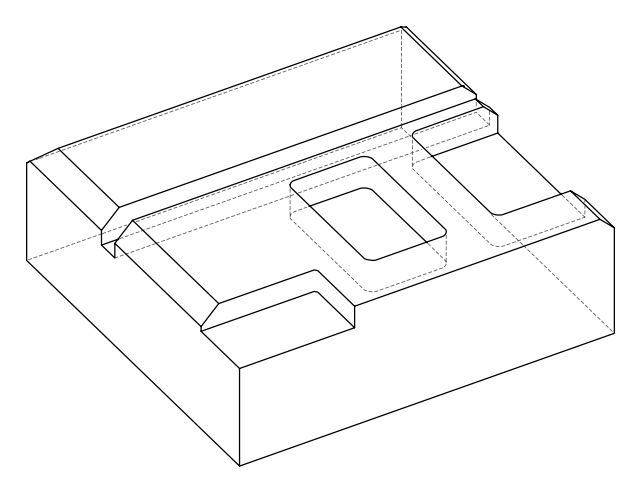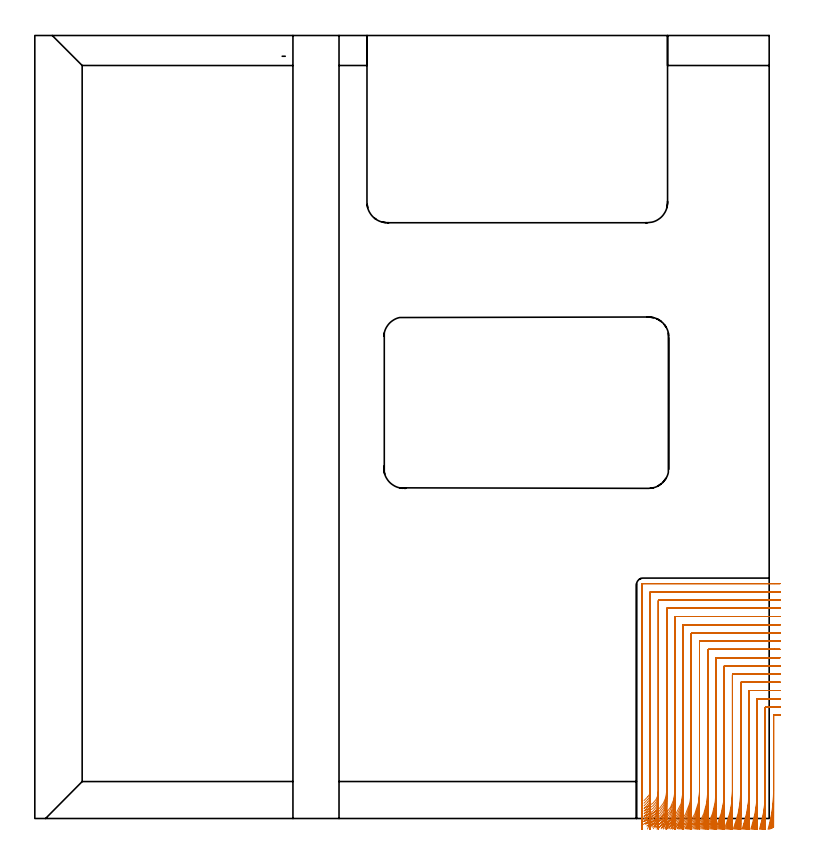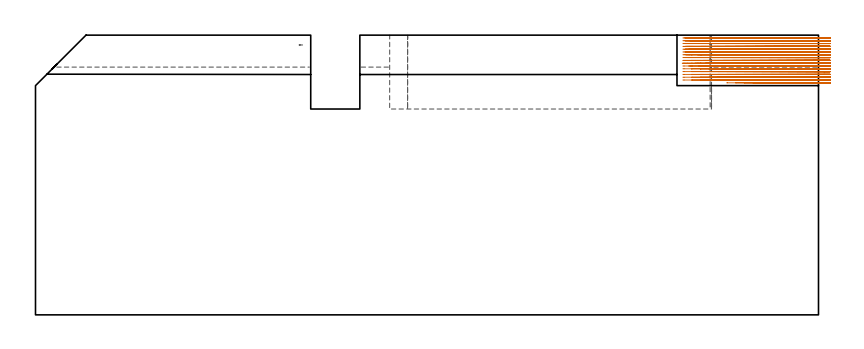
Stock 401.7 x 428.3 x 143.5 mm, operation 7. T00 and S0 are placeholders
(PLAN: 10 operations, 2 tool changes, 217.4 min)
(1 AREA_MILL | FG_CHAMFER_SURFACE | UGT0205_001 | 6.26 min | 19453 mm3)
(2 AREA_MILL_1 | FG_CHAMFER_SURFACE_1 | UGT0205_001 | 8.25 min | 29944 mm3)
(3 AREA_MILL_2 | FG_CHAMFER_SURFACE_2 | UGT0205_001 | 1 min | 4058 mm3)
(4 AREA_MILL_3 | FG_CHAMFER_SURFACE_3 | UGT0205_001 | 10.63 min | 36424 mm3)
(5 AREA_MILL_4 | FG_CHAMFER_SURFACE_4 | UGT0205_001 | 33.45 min | 138005 mm3)
(6 AREA_MILL_5 | FG_CHAMFER_SURFACE_5 | UGT0205_001 | 2.99 min | 8482 mm3)
(7 MILL_CORNER_NOTCH_RECTANGULAR | CORNER_NOTCH_RECTANGULAR | NXT0201_008 | Follow Part, ap 1.5, ae 75% | 92.49 min | 245580 mm3)
(8 MILL_RECTANGULAR_POCKET | POCKET_RECTANGULAR_STRAIGHT | UGT0201_094 | Follow Part, ap 5, ae 75% | 15.82 min | 549677 mm3)
(9 MILL_SLOT | SLOT_PARTIAL_RECTANGULAR | UGT0201_094 | Follow Part, ap 5, ae 75% | 31.41 min | 634081 mm3)
(10 MILL_RECTANGULAR_SLOT | SLOT_RECTANGULAR | UGT0201_094 | Follow Part, ap 5, ae 75% | 15.14 min | 403892 mm3)
(TOOL UGT0205_001 | Chamfer Mill 20 x 3 x 45 deg. | D20 FL50 Z2)
(TOOL NXT0201_008 | ENDMILL 6mm [2P460-0600-NA 1630] | D6 FL26 Z6)
(TOOL UGT0201_094 | End mill 20 mm | D20 FL38 Z4)
(OP 7 MILL_CORNER_NOTCH_RECTANGULAR, part 1 of 2)
G17 G21 G94 G90
T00 M6
G54
G17 G0 G90 X407.7 Y56.5 S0 M3
G43 Z153.5 H1
Z142.061
G94 G1 X404.7 F250.
X404.395 F500.
G3 X404.1 Y56.205 R0.3
G1 Y15.087
G2 X401.792 Y-2.999 R72.
G1 X401.038 Y-5.902 F250.
G0 Z153.5
X407.7 Y61.
Z142.061
G1 X404.7
X399.895 F500.
G3 X399.6 Y60.705 R0.3
G1 Y15.087
G2 X397.132 Y-3. R67.5
G1 X396.328 Y-5.89 F250.
G0 Z153.5
X407.7 Y65.5
Z142.061
G1 X404.7
X395.395 F500.
G3 X395.1 Y65.205 R0.3
G1 Y15.087
G2 X392.448 Y-3. R63.
G1 X391.587 Y-5.874 F250.
G0 Z153.5
X407.7 Y70.
Z142.061
G1 X404.7
X390.895 F500.
G3 X390.6 Y69.705 R0.3
G1 Y15.087
G2 X387.734 Y-3. R58.5
G1 X386.806 Y-5.853 F250.
G0 Z153.5
X407.7 Y74.5
Z142.061
G1 X404.7
X386.396 F500.
G3 X386.1 Y74.204 R0.3
G1 Y15.087
G2 X382.981 Y-3. R54.
G1 X381.976 Y-5.827 F250.
G0 Z153.5
X407.7 Y79.
Z142.061
G1 X404.7
X381.896 F500.
G3 X381.6 Y78.704 R0.3
G1 Y15.087
G2 X378.177 Y-3. R49.5
G1 X377.081 Y-5.793 F250.
G0 Z153.5
X407.7 Y83.5
Z142.061
G1 X404.7
X377.396 F500.
G3 X377.1 Y83.204 R0.3
G1 Y15.087
G2 X373.305 Y-3. R45.
G1 X372.1 Y-5.747 F250.
G0 Z153.5
X407.7 Y88.
Z142.061
G1 X404.7
X372.896 F500.
G3 X372.6 Y87.704 R0.3
G1 Y15.087
G2 X368.337 Y-3. R40.5
G1 X366.997 Y-5.684 F250.
G0 Z153.5
X407.7 Y92.5
Z142.061
G1 X404.7
X368.396 F500.
G3 X368.1 Y92.204 R0.3
G1 Y15.087
G2 X363.227 Y-3. R36.
G1 X361.72 Y-5.594 F250.
G0 Z153.5
X407.7 Y97.
Z142.061
G1 X404.7
X363.896 F500.
G3 X363.6 Y96.704 R0.3
G1 Y15.087
G2 X357.89 Y-3. R31.5
G1 X356.167 Y-5.456 F250.
G0 Z153.5
X407.7 Y101.5
Z142.061
G1 X404.7
X359.397 F500.
G3 X359.1 Y101.203 R0.3
G1 Y15.087
G2 X352.147 Y-3. R27.
G1 X350.137 Y-5.227 F250.
G0 Z153.5
X407.7 Y106.
Z142.061
G1 X404.7
X354.897 F500.
G3 X354.6 Y105.703 R0.3
G1 Y15.087
G2 X345.484 Y-3. R22.5
G1 X343.072 Y-4.785 F250.
G0 Z153.5
X407.7 Y110.5
Z142.061
G1 X404.7
X350.397 F500.
G3 X350.1 Y110.203 R0.3
G1 Y15.087
G2 X337.074 Y-2.213 R18.
G1 X334.191 Y-3.042 F250.
G0 Z153.5
X407.7 Y115.
Z142.061
G1 X404.7
X345.897 F500.
G3 X345.6 Y114.703 R0.3
G1 Y15.087
G2 X336.1 Y2.193 R13.5
G1 X333.235 Y1.304 F250.
G0 Z153.5
X407.7 Y119.5
Z142.061
G1 X404.7
X341.397 F500.
G3 X341.1 Y119.203 R0.3
G1 Y15.087
G2 X336.1 Y7.024 R9.
G1 X333.413 Y5.691 F250.
G0 Z153.5
X407.7 Y124.
Z142.061
G1 X404.7
X336.897 F500.
G3 X336.6 Y123.703 R0.3
G1 Y15.087
G2 X335.324 Y11.947 R4.5
G1 X333.231 Y9.798 F250.
G0 Z153.5
X407.7 Y128.5
Z142.061
G1 X404.7
X332.7 F500.
G3 X332.1 Y127.9 R0.6
G1 Y15.087
Y12.087 F250.
G0 Z153.5
X407.7 Y56.5
Z140.622
G1 X404.7
X404.395 F500.
G3 X404.1 Y56.205 R0.3
G1 Y13.647
G2 X402.157 Y-2.965 R72.
G1 X401.465 Y-5.884 F250.
G0 Z153.5
X407.7 Y61.
Z140.622
G1 X404.7
X399.895 F500.
G3 X399.6 Y60.705 R0.3
G1 Y13.647
G2 X397.515 Y-3. R67.5
G1 X396.775 Y-5.907 F250.
G0 Z153.5
X407.7 Y65.5
Z140.622
G1 X404.7
X395.395 F500.
G3 X395.1 Y65.205 R0.3
G1 Y13.647
G2 X392.861 Y-3. R63.
G1 X392.068 Y-5.893 F250.
G0 Z153.5
X407.7 Y70.
Z140.622
G1 X404.7
X390.895 F500.
G3 X390.6 Y69.705 R0.3
G1 Y13.647
G2 X388.181 Y-3. R58.5
G1 X387.328 Y-5.876 F250.
G0 Z153.5
X407.7 Y74.5
Z140.622
G1 X404.7
X386.396 F500.
G3 X386.1 Y74.204 R0.3
G1 Y13.647
G2 X383.47 Y-3. R54.
G1 X382.545 Y-5.854 F250.
G0 Z153.5
X407.7 Y79.
Z140.622
G1 X404.7
X381.896 F500.
G3 X381.6 Y78.704 R0.3
G1 Y13.647
G2 X378.717 Y-3. R49.5
G1 X377.708 Y-5.825 F250.
G0 Z153.5
X407.7 Y83.5
Z140.622
G1 X404.7
X377.396 F500.
G3 X377.1 Y83.204 R0.3
G1 Y13.647
G2 X373.908 Y-3. R45.
G1 X372.798 Y-5.787 F250.
G0 Z153.5
X407.7 Y88.
Z140.622
G1 X404.7
X372.896 F500.
G3 X372.6 Y87.704 R0.3
G1 Y13.647
G2 X369.021 Y-3. R40.5
G1 X367.787 Y-5.735 F250.
G0 Z153.5
X407.7 Y92.5
Z140.622
G1 X404.7
X368.396 F500.
G3 X368.1 Y92.204 R0.3
G1 Y13.647
G2 X364.02 Y-3. R36.
G1 X362.633 Y-5.66 F250.
G0 Z153.5
X407.7 Y97.
Z140.622
G1 X404.7
X363.896 F500.
G3 X363.6 Y96.704 R0.3
G1 Y13.647
G2 X358.842 Y-3. R31.5
G1 X357.256 Y-5.547 F250.
G0 Z153.5
X407.7 Y101.5
Z140.622
G1 X404.7
X359.397 F500.
G3 X359.1 Y101.203 R0.3
G1 Y13.647
G2 X353.357 Y-3. R27.
G1 X351.508 Y-5.362 F250.
G0 Z153.5
X407.7 Y106.
Z140.622
G1 X404.7
X354.897 F500.
G3 X354.6 Y105.703 R0.3
G1 Y13.647
G2 X347.237 Y-3. R22.5
G1 X345.017 Y-5.018 F250.
G0 Z153.5
X407.7 Y110.5
Z140.622
G1 X404.7
X350.397 F500.
G3 X350.1 Y110.203 R0.3
G1 Y13.647
G2 X338.955 Y-2.997 R18.
G1 X336.181 Y-4.139 F250.
G0 Z153.5
X407.7 Y115.
Z140.622
G1 X404.7
X345.897 F500.
G3 X345.6 Y114.703 R0.3
G1 Y13.647
G2 X336.1 Y0.753 R13.5
G1 X333.235 Y-0.136 F250.
G0 Z153.5
X407.7 Y119.5
Z140.622
G1 X404.7
X341.397 F500.
G3 X341.1 Y119.203 R0.3
G1 Y13.647
G2 X336.1 Y5.585 R9.
G1 X333.413 Y4.251 F250.
G0 Z153.5
X407.7 Y124.
Z140.622
G1 X404.7
X336.897 F500.
G3 X336.6 Y123.703 R0.3
G1 Y13.647
G2 X335.324 Y10.508 R4.5
G1 X333.232 Y8.358 F250.
G0 Z153.5
X407.7 Y128.5
Z140.622
G1 X404.7
X332.7 F500.
G3 X332.1 Y127.9 R0.6
G1 Y13.647
Y10.647 F250.
G0 Z153.5
X407.7 Y56.5
Z139.183
G1 X404.7
X404.395 F500.
G3 X404.1 Y56.205 R0.3
G1 Y12.208
G2 X402.499 Y-2.892 R72.
G1 X401.87 Y-5.825 F250.
G0 Z153.5
X407.7 Y61.
Z139.183
G1 X404.7
X399.895 F500.
G3 X399.6 Y60.705 R0.3
G1 Y12.208
G2 X397.865 Y-3. R67.5
G1 X397.189 Y-5.923 F250.
G0 Z153.5
X407.7 Y65.5
Z139.183
G1 X404.7
X395.395 F500.
G3 X395.1 Y65.205 R0.3
G1 Y12.208
G2 X393.237 Y-3. R63.
G1 X392.513 Y-5.911 F250.
G0 Z153.5
X407.7 Y70.
Z139.183
G1 X404.7
X390.895 F500.
G3 X390.6 Y69.705 R0.3
G1 Y12.208
G2 X388.589 Y-3. R58.5
G1 X387.809 Y-5.897 F250.
G0 Z153.5
X407.7 Y74.5
Z139.183
G1 X404.7
X386.396 F500.
G3 X386.1 Y74.204 R0.3
G1 Y12.208
G2 X383.914 Y-3. R54.
G1 X383.069 Y-5.879 F250.
G0 Z153.5
X407.7 Y79.
Z139.183
G1 X404.7
X381.896 F500.
G3 X381.6 Y78.704 R0.3
G1 Y12.208
G2 X379.206 Y-3. R49.5
G1 X378.284 Y-5.855 F250.
G0 Z153.5
X407.7 Y83.5
Z139.183
G1 X404.7
X377.396 F500.
G3 X377.1 Y83.204 R0.3
G1 Y12.208
G2 X374.452 Y-3. R45.
G1 X373.438 Y-5.823 F250.
G0 Z153.5
X407.7 Y88.
Z139.183
G1 X404.7
X372.896 F500.
G3 X372.6 Y87.704 R0.3
G1 Y12.208
G2 X369.636 Y-3. R40.5
G1 X368.51 Y-5.78 F250.
G0 Z153.5
X407.7 Y92.5
Z139.183
G1 X404.7
X368.396 F500.
G3 X368.1 Y92.204 R0.3
G1 Y12.208
G2 X364.73 Y-3. R36.
G1 X363.463 Y-5.719 F250.
G0 Z153.5
X407.7 Y97.
Z139.183
G1 X404.7
X363.896 F500.
G3 X363.6 Y96.704 R0.3
G1 Y12.208
G2 X359.686 Y-3. R31.5
G1 X358.237 Y-5.627 F250.
G0 Z153.5
X407.7 Y101.5
Z139.183
G1 X404.7
X359.397 F500.
G3 X359.1 Y101.203 R0.3
G1 Y12.208
G2 X354.41 Y-3. R27.
G1 X352.72 Y-5.479 F250.
G0 Z153.5
X407.7 Y106.
Z139.183
G1 X404.7
X354.897 F500.
G3 X354.6 Y105.703 R0.3
G1 Y12.208
G2 X348.682 Y-3. R22.5
G1 X346.654 Y-5.211 F250.
G0 Z153.5
X407.7 Y110.5
Z139.183
G1 X404.7
X350.397 F500.
G3 X350.1 Y110.203 R0.3
G1 Y12.208
G2 X341.729 Y-3. R18.
G1 X339.194 Y-4.605 F250.
G0 Z153.5
X407.7 Y115.
Z139.183
G1 X404.7
X345.897 F500.
G3 X345.6 Y114.703 R0.3
G1 Y12.208
G2 X336.174 Y-0.663 R13.5
G1 X333.314 Y-1.568 F250.
G0 Z153.5
X407.7 Y119.5
Z139.183
G1 X404.7
X341.397 F500.
G3 X341.1 Y119.203 R0.3
G1 Y12.208
G2 X336.1 Y4.146 R9.
G1 X333.413 Y2.812 F250.
G0 Z153.5
X407.7 Y124.
Z139.183
G1 X404.7
X336.897 F500.
G3 X336.6 Y123.703 R0.3
G1 Y12.208
G2 X335.324 Y9.069 R4.5
G1 X333.232 Y6.919 F250.
G0 Z153.5
X407.7 Y128.5
Z139.183
G1 X404.7
X332.7 F500.
G3 X332.1 Y127.9 R0.6
G1 Y12.208
Y9.208 F250.
G0 Z153.5
X407.7 Y56.5
Z137.744
G1 X404.7
X404.395 F500.
G3 X404.1 Y56.205 R0.3
G1 Y10.769
G2 X402.813 Y-2.786 R72.
G1 X402.248 Y-5.732 F250.
G0 Z153.5
X407.7 Y61.
Z137.744
G1 X404.7
X399.895 F500.
G3 X399.6 Y60.705 R0.3
G1 Y10.769
G2 X398.181 Y-3. R67.5
G1 X397.569 Y-5.937 F250.
G0 Z153.5
X407.7 Y65.5
Z137.744
G1 X404.7
X395.395 F500.
G3 X395.1 Y65.205 R0.3
G1 Y10.769
G2 X393.577 Y-3. R63.
G1 X392.921 Y-5.927 F250.
G0 Z153.5
X407.7 Y70.
Z137.744
G1 X404.7
X390.895 F500.
G3 X390.6 Y69.705 R0.3
G1 Y10.769
G2 X388.957 Y-3. R58.5
G1 X388.25 Y-5.916 F250.
G0 Z153.5
X407.7 Y74.5
Z137.744
G1 X404.7
X386.396 F500.
G3 X386.1 Y74.204 R0.3
G1 Y10.769
G2 X384.315 Y-3. R54.
G1 X383.55 Y-5.901 F250.
G0 Z153.5
X407.7 Y79.
Z137.744
G1 X404.7
X381.896 F500.
G3 X381.6 Y78.704 R0.3
G1 Y10.769
G2 X379.646 Y-3. R49.5
G1 X378.812 Y-5.882 F250.
G0 Z153.5
X407.7 Y83.5
Z137.744
G1 X404.7
X377.396 F500.
G3 X377.1 Y83.204 R0.3
G1 Y10.769
G2 X374.942 Y-3. R45.
G1 X374.024 Y-5.856 F250.
G0 Z153.5
X407.7 Y88.
Z137.744
G1 X404.7
X372.896 F500.
G3 X372.6 Y87.704 R0.3
G1 Y10.769
G2 X370.188 Y-3. R40.5
G1 X369.168 Y-5.821 F250.
G0 Z153.5
X407.7 Y92.5
Z137.744
G1 X404.7
X368.396 F500.
G3 X368.1 Y92.204 R0.3
G1 Y10.769
G2 X365.363 Y-3. R36.
G1 X364.215 Y-5.772 F250.
G0 Z153.5
X407.7 Y97.
Z137.744
G1 X404.7
X363.896 F500.
G3 X363.6 Y96.704 R0.3
G1 Y10.769
G2 X360.431 Y-3. R31.5
G1 X359.12 Y-5.698 F250.
G0 Z153.5
X407.7 Y101.5
Z137.744
G1 X404.7
X359.397 F500.
G3 X359.1 Y101.203 R0.3
G1 Y10.769
G2 X355.325 Y-3. R27.
G1 X353.796 Y-5.581 F250.
G0 Z153.5
X407.7 Y106.
Z137.744
G1 X404.7
X354.897 F500.
G3 X354.6 Y105.703 R0.3
G1 Y10.769
G2 X349.895 Y-3. R22.5
G1 X348.059 Y-5.373 F250.
G0 Z153.5
X407.7 Y110.5
Z137.744
G1 X404.7
X350.397 F500.
G3 X350.1 Y110.203 R0.3
G1 Y10.769
G2 X343.694 Y-3. R18.
G1 X341.399 Y-4.932 F250.
G0 Z153.5
X407.7 Y115.
Z137.744
G1 X404.7
X345.897 F500.
G3 X345.6 Y114.703 R0.3
G1 Y10.769
G2 X336.775 Y-1.896 R13.5
G1 X333.961 Y-2.935 F250.
G0 Z153.5
X407.7 Y119.5
Z137.744
G1 X404.7
X341.397 F500.
G3 X341.1 Y119.203 R0.3
G1 Y10.769
G2 X336.1 Y2.707 R9.
G1 X333.413 Y1.373 F250.
G0 Z153.5
X407.7 Y124.
Z137.744
G1 X404.7
X336.897 F500.
G3 X336.6 Y123.703 R0.3
G1 Y10.769
G2 X335.325 Y7.63 R4.5
G1 X333.232 Y5.48 F250.
G0 Z153.5
X407.7 Y128.5
Z137.744
G1 X404.7
X332.7 F500.
G3 X332.1 Y127.9 R0.6
G1 Y10.769
Y7.769 F250.
G0 Z153.5
X407.7 Y56.5
Z136.305
G1 X404.7
X404.395 F500.
G3 X404.1 Y56.205 R0.3
G1 Y9.329
G2 X403.096 Y-2.656 R72.
G1 X402.596 Y-5.614 F250.
G0 Z153.5
X407.7 Y61.
Z136.305
G1 X404.7
X399.895 F500.
G3 X399.6 Y60.705 R0.3
G1 Y9.329
G2 X398.465 Y-3. R67.5
G1 X397.917 Y-5.95 F250.
G0 Z153.5
X407.7 Y65.5
Z136.305
G1 X404.7
X395.395 F500.
G3 X395.1 Y65.205 R0.3
G1 Y9.329
G2 X393.882 Y-3. R63.
G1 X393.295 Y-5.942 F250.
G0 Z153.5
X407.7 Y70.
Z136.305
G1 X404.7
X390.895 F500.
G3 X390.6 Y69.705 R0.3
G1 Y9.329
G2 X389.286 Y-3. R58.5
G1 X388.654 Y-5.933 F250.
G0 Z153.5
X407.7 Y74.5
Z136.305
G1 X404.7
X386.396 F500.
G3 X386.1 Y74.204 R0.3
G1 Y9.329
G2 X384.674 Y-3. R54.
G1 X383.989 Y-5.921 F250.
G0 Z153.5
X407.7 Y79.
Z136.305
G1 X404.7
X381.896 F500.
G3 X381.6 Y78.704 R0.3
G1 Y9.329
G2 X380.04 Y-3. R49.5
G1 X379.293 Y-5.905 F250.
G0 Z153.5
X407.7 Y83.5
Z136.305
G1 X404.7
X377.396 F500.
G3 X377.1 Y83.204 R0.3
G1 Y9.329
G2 X375.378 Y-3. R45.
G1 X374.556 Y-5.885 F250.
G0 Z153.5
X407.7 Y88.
Z136.305
G1 X404.7
X372.896 F500.
G3 X372.6 Y87.704 R0.3
G1 Y9.329
G2 X370.678 Y-3. R40.5
G1 X369.765 Y-5.858 F250.
G0 Z153.5
X407.7 Y92.5
Z136.305
G1 X404.7
X368.396 F500.
G3 X368.1 Y92.204 R0.3
G1 Y9.329
G2 X365.923 Y-3. R36.
G1 X364.896 Y-5.819 F250.
G0 Z153.5
X407.7 Y97.
Z136.305
G1 X404.7
X363.896 F500.
G3 X363.6 Y96.704 R0.3
G1 Y9.329
G2 X361.087 Y-3. R31.5
G1 X359.913 Y-5.761 F250.
G0 Z153.5
X407.7 Y101.5
Z136.305
G1 X404.7
X359.397 F500.
G3 X359.1 Y101.203 R0.3
G1 Y9.329
G2 X356.121 Y-3. R27.
G1 X354.751 Y-5.669 F250.
G0 Z153.5
X407.7 Y106.
Z136.305
G1 X404.7
X354.897 F500.
G3 X354.6 Y105.703 R0.3
G1 Y9.329
G2 X350.922 Y-3. R22.5
G1 X349.278 Y-5.51 F250.
G0 Z153.5
X407.7 Y110.5
Z136.305
G1 X404.7
X350.397 F500.
G3 X350.1 Y110.203 R0.3
G1 Y9.329
G2 X345.215 Y-3. R18.
G1 X343.16 Y-5.186 F250.
G0 Z153.5
X407.7 Y115.
Z136.305
G1 X404.7
X345.897 F500.
G3 X345.6 Y114.703 R0.3
G1 Y9.329
G2 X338.026 Y-2.801 R13.5
G1 X335.33 Y-4.118 F250.
G0 Z153.5
X407.7 Y119.5
Z136.305
G1 X404.7
X341.397 F500.
G3 X341.1 Y119.203 R0.3
G1 Y9.329
G2 X336.1 Y1.266 R9.
G1 X333.413 Y-0.067 F250.
G0 Z153.5
X407.7 Y124.
Z136.305
G1 X404.7
X336.897 F500.
G3 X336.6 Y123.703 R0.3
G1 Y9.329
G2 X335.329 Y6.194 R4.5
G1 X333.239 Y4.042 F250.
G0 Z153.5
X407.7 Y128.5
Z136.305
G1 X404.7
X332.7 F500.
G3 X332.1 Y127.9 R0.6
G1 Y9.329
Y6.329 F250.
G0 Z153.5
X407.7 Y56.5
Z134.867
G1 X404.7
X404.395 F500.
G3 X404.1 Y56.205 R0.3
G1 Y7.883
G2 X403.346 Y-2.508 R72.
G1 X402.913 Y-5.477 F250.
G0 Z153.5
X407.7 Y61.
Z134.867
G1 X404.7
X399.895 F500.
G3 X399.6 Y60.705 R0.3
G1 Y7.883
G2 X398.717 Y-3. R67.5
G1 X398.233 Y-5.961 F250.
G0 Z153.5
X407.7 Y65.5
Z134.867
G1 X404.7
X395.395 F500.
G3 X395.1 Y65.205 R0.3
G1 Y7.883
G2 X394.153 Y-3. R63.
G1 X393.635 Y-5.955 F250.
G0 Z153.5
X407.7 Y70.
Z134.867
G1 X404.7
X390.895 F500.
G3 X390.6 Y69.705 R0.3
G1 Y7.883
G2 X389.579 Y-3. R58.5
G1 X389.021 Y-5.948 F250.
G0 Z153.5
X407.7 Y74.5
Z134.867
G1 X404.7
X386.396 F500.
G3 X386.1 Y74.204 R0.3
G1 Y7.883
G2 X384.992 Y-3. R54.
G1 X384.387 Y-5.938 F250.
G0 Z153.5
X407.7 Y79.
Z134.867
G1 X404.7
X381.896 F500.
G3 X381.6 Y78.704 R0.3
G1 Y7.883
G2 X380.389 Y-3. R49.5
G1 X379.729 Y-5.927 F250.
G0 Z153.5
X407.7 Y83.5
Z134.867
G1 X404.7
X377.396 F500.
G3 X377.1 Y83.204 R0.3
G1 Y7.883
G2 X375.764 Y-3. R45.
G1 X375.039 Y-5.911 F250.
G0 Z153.5
X407.7 Y88.
Z134.867
G1 X404.7
X372.896 F500.
G3 X372.6 Y87.704 R0.3
G1 Y7.883
G2 X371.11 Y-3. R40.5
G1 X370.304 Y-5.89 F250.
G0 Z153.5
X407.7 Y92.5
Z134.867
G1 X404.7
X368.396 F500.
G3 X368.1 Y92.204 R0.3
G1 Y7.883
G2 X366.416 Y-3. R36.
G1 X365.509 Y-5.86 F250.
G0 Z153.5
X407.7 Y97.
Z134.867
G1 X404.7
X363.896 F500.
G3 X363.6 Y96.704 R0.3
G1 Y7.883
G2 X361.66 Y-3. R31.5
G1 X360.624 Y-5.815 F250.
G0 Z153.5
X407.7 Y101.5
Z134.867
G1 X404.7
X359.397 F500.
G3 X359.1 Y101.203 R0.3
G1 Y7.883
G2 X356.81 Y-3. R27.
G1 X355.6 Y-5.746 F250.
G0 Z153.5
X407.7 Y106.
Z134.867
G1 X404.7
X354.897 F500.
G3 X354.6 Y105.703 R0.3
G1 Y7.883
G2 X351.793 Y-3. R22.5
G1 X350.342 Y-5.626 F250.
G0 Z153.5
X407.7 Y110.5
Z134.867
G1 X404.7
X350.397 F500.
G3 X350.1 Y110.203 R0.3
G1 Y7.883
G2 X346.437 Y-3. R18.
G1 X344.624 Y-5.39 F250.
G0 Z153.5
X407.7 Y115.
Z134.867
G1 X404.7
X345.897 F500.
G3 X345.6 Y114.703 R0.3
G1 Y7.883
G2 X340.088 Y-3. R13.5
G1 X337.67 Y-4.775 F250.
G0 Z153.5
X407.7 Y119.5
Z134.867
G1 X404.7
X341.397 F500.
G3 X341.1 Y119.203 R0.3
G1 Y7.883
G2 X336.105 Y-0.177 R9.
G1 X333.419 Y-1.512 F250.
G0 Z153.5
X407.7 Y124.
Z134.867
G1 X404.7
X336.897 F500.
G3 X336.6 Y123.703 R0.3
G1 Y7.883
G2 X335.331 Y4.75 R4.5
G1 X333.242 Y2.597 F250.
G0 Z153.5
X407.7 Y128.5
Z134.867
G1 X404.7
X332.7 F500.
G3 X332.1 Y127.9 R0.6
G1 Y7.883
Y4.883 F250.
G0 Z153.5
X407.7 Y56.5
Z133.428
G1 X404.7
X404.395 F500.
G3 X404.1 Y56.205 R0.3
G1 Y6.447
G2 X403.56 Y-2.354 R72.
G1 X403.193 Y-5.331 F250.
G0 Z153.5
X407.7 Y61.
Z133.428
G1 X404.7
X399.895 F500.
G3 X399.6 Y60.705 R0.3
G1 Y6.447
G2 X398.936 Y-3. R67.5
G1 X398.516 Y-5.97 F250.
G0 Z153.5
X407.7 Y65.5
Z133.428
G1 X404.7
X395.395 F500.
G3 X395.1 Y65.205 R0.3
G1 Y6.447
G2 X394.388 Y-3. R63.
G1 X393.938 Y-5.966 F250.
G0 Z153.5
X407.7 Y70.
Z133.428
G1 X404.7
X390.895 F500.
G3 X390.6 Y69.705 R0.3
G1 Y6.447
G2 X389.832 Y-3. R58.5
G1 X389.348 Y-5.961 F250.
G0 Z153.5
X407.7 Y74.5
Z133.428
G1 X404.7
X386.396 F500.
G3 X386.1 Y74.204 R0.3
G1 Y6.447
G2 X385.267 Y-3. R54.
G1 X384.742 Y-5.954 F250.
G0 Z153.5
X407.7 Y79.
Z133.428
G1 X404.7
X381.896 F500.
G3 X381.6 Y78.704 R0.3
G1 Y6.447
G2 X380.69 Y-3. R49.5
G1 X380.118 Y-5.945 F250.
G0 Z153.5
X407.7 Y83.5
Z133.428
G1 X404.7
X377.396 F500.
G3 X377.1 Y83.204 R0.3
G1 Y6.447
G2 X376.097 Y-3. R45.
G1 X375.467 Y-5.933 F250.
G0 Z153.5
X407.7 Y88.
Z133.428
G1 X404.7
X372.896 F500.
G3 X372.6 Y87.704 R0.3
G1 Y6.447
G2 X371.483 Y-3. R40.5
G1 X370.783 Y-5.917 F250.
G0 Z153.5
X407.7 Y92.5
Z133.428
G1 X404.7
X368.396 F500.
G3 X368.1 Y92.204 R0.3
G1 Y6.447
G2 X366.838 Y-3. R36.
G1 X366.051 Y-5.895 F250.
G0 Z153.5
X407.7 Y97.
Z133.428
G1 X404.7
X363.896 F500.
G3 X363.6 Y96.704 R0.3
G1 Y6.447
G2 X362.15 Y-3. R31.5
G1 X361.25 Y-5.862 F250.
G0 Z153.5
X407.7 Y101.5
Z133.428
G1 X404.7
X359.397 F500.
G3 X359.1 Y101.203 R0.3
G1 Y6.447
G2 X357.393 Y-3. R27.
G1 X356.344 Y-5.81 F250.
G0 Z153.5
X407.7 Y106.
Z133.428
G1 X404.7
X354.897 F500.
G3 X354.6 Y105.703 R0.3
G1 Y6.447
G2 X352.521 Y-3. R22.5
G1 X351.261 Y-5.723 F250.
G0 Z153.5
X407.7 Y110.5
Z133.428
G1 X404.7
X350.397 F500.
G3 X350.1 Y110.203 R0.3
G1 Y6.447
G2 X347.422 Y-3. R18.
G1 X345.847 Y-5.554 F250.
G0 Z153.5
X407.7 Y115.
Z133.428
G1 X404.7
X345.897 F500.
G3 X345.6 Y114.703 R0.3
G1 Y6.447
G2 X341.744 Y-3. R13.5
G1 X339.645 Y-5.143 F250.
G0 Z153.5
X407.7 Y119.5
Z133.428
G1 X404.7
X341.397 F500.
G3 X341.1 Y119.203 R0.3
G1 Y6.447
G2 X336.461 Y-1.426 R9.
G1 X333.836 Y-2.88 F250.
G0 Z153.5
X407.7 Y124.
Z133.428
G1 X404.7
X336.897 F500.
G3 X336.6 Y123.703 R0.3
G1 Y6.447
G2 X335.326 Y3.31 R4.5
G1 X333.235 Y1.159 F250.
G0 Z153.5
X407.7 Y128.5
Z133.428
G1 X404.7
X332.7 F500.
G3 X332.1 Y127.9 R0.6
G1 Y6.447
Y3.447 F250.
G0 Z153.5
X407.7 Y56.5
Z131.989
G1 X404.7
X404.395 F500.
G3 X404.1 Y56.205 R0.3
G1 Y5.001
G2 X403.739 Y-2.201 R72.
G1 X403.439 Y-5.186 F250.
G0 Z153.5
X407.7 Y61.
Z131.989
G1 X404.7
X399.895 F500.
G3 X399.6 Y60.705 R0.3
G1 Y5.001
G2 X399.124 Y-3. R67.5
G1 X398.769 Y-5.979 F250.
G0 Z153.5
X407.7 Y65.5
Z131.989
G1 X404.7
X395.395 F500.
G3 X395.1 Y65.205 R0.3
G1 Y5.001
G2 X394.59 Y-3. R63.
G1 X394.209 Y-5.976 F250.
G0 Z153.5
X407.7 Y70.
Z131.989
G1 X404.7
X390.895 F500.
G3 X390.6 Y69.705 R0.3
G1 Y5.001
G2 X390.05 Y-3. R58.5
G1 X389.64 Y-5.972 F250.
G0 Z153.5
X407.7 Y74.5
Z131.989
G1 X404.7
X386.396 F500.
G3 X386.1 Y74.204 R0.3
G1 Y5.001
G2 X385.504 Y-3. R54.
G1 X385.059 Y-5.967 F250.
G0 Z153.5
X407.7 Y79.
Z131.989
G1 X404.7
X381.896 F500.
G3 X381.6 Y78.704 R0.3
G1 Y5.001
G2 X380.949 Y-3. R49.5
G1 X380.464 Y-5.961 F250.
G0 Z153.5
X407.7 Y83.5
Z131.989
G1 X404.7
X377.396 F500.
G3 X377.1 Y83.204 R0.3
G1 Y5.001
G2 X376.383 Y-3. R45.
G1 X375.85 Y-5.952 F250.
G0 Z153.5
X407.7 Y88.
Z131.989
G1 X404.7
X372.896 F500.
G3 X372.6 Y87.704 R0.3
G1 Y5.001
G2 X371.802 Y-3. R40.5
G1 X371.209 Y-5.941 F250.
G0 Z153.5
X407.7 Y92.5
Z131.989
G1 X404.7
X368.396 F500.
G3 X368.1 Y92.204 R0.3
G1 Y5.001
G2 X367.2 Y-3. R36.
G1 X366.533 Y-5.925 F250.
G0 Z153.5
X407.7 Y97.
Z131.989
G1 X404.7
X363.896 F500.
G3 X363.6 Y96.704 R0.3
G1 Y5.001
G2 X362.567 Y-3. R31.5
G1 X361.805 Y-5.902 F250.
G0 Z153.5
X407.7 Y101.5
Z131.989
G1 X404.7
X359.397 F500.
G3 X359.1 Y101.203 R0.3
G1 Y5.001
G2 X357.887 Y-3. R27.
G1 X356.998 Y-5.865 F250.
G0 Z153.5
X407.7 Y106.
Z131.989
G1 X404.7
X354.897 F500.
G3 X354.6 Y105.703 R0.3
G1 Y5.001
G2 X353.129 Y-3. R22.5
G1 X352.063 Y-5.804 F250.
G0 Z153.5
X407.7 Y110.5
Z131.989
G1 X404.7
X350.397 F500.
G3 X350.1 Y110.203 R0.3
G1 Y5.001
G2 X348.224 Y-3. R18.
G1 X346.89 Y-5.687 F250.
G0 Z153.5
X407.7 Y115.
Z131.989
G1 X404.7
X345.897 F500.
G3 X345.6 Y114.703 R0.3
G1 Y5.001
G2 X342.973 Y-3. R13.5
G1 X341.195 Y-5.416 F250.
G0 Z153.5
X407.7 Y119.5
Z131.989
G1 X404.7
X341.397 F500.
G3 X341.1 Y119.203 R0.3
G1 Y5.001
G2 X337.216 Y-2.403 R9.
G1 X334.748 Y-4.109 F250.
G0 Z153.5
X407.7 Y124.
Z131.989
G1 X404.7
X336.897 F500.
G3 X336.6 Y123.703 R0.3
G1 Y5.001
G2 X335.276 Y1.813 R4.5
G1 X333.15 Y-0.304 F250.
G0 Z153.5
X407.7 Y128.5
Z131.989
G1 X404.7
X332.7 F500.
G3 X332.1 Y127.9 R0.6
G1 Y5.001
Y2.001 F250.
G0 Z153.5
X407.7 Y56.5
Z130.55
G1 X404.7
X404.395 F500.
G3 X404.1 Y56.205 R0.3
G1 Y3.398
G2 X403.894 Y-2.046 R72.
G1 X403.667 Y-5.038 F250.
G0 Z153.5
X407.7 Y61.
Z130.55
G1 X404.7
X399.895 F500.
G3 X399.6 Y60.705 R0.3
G1 Y3.398
G2 X399.296 Y-3. R67.5
G1 X399.012 Y-5.986 F250.
G0 Z153.5
X407.7 Y65.5
Z130.55
G1 X404.7
X395.395 F500.
G3 X395.1 Y65.205 R0.3
G1 Y3.398
G2 X394.774 Y-3. R63.
G1 X394.47 Y-5.984 F250.
G0 Z153.5
X407.7 Y70.
Z130.55
G1 X404.7
X390.895 F500.
G3 X390.6 Y69.705 R0.3
G1 Y3.398
G2 X390.249 Y-3. R58.5
G1 X389.921 Y-5.982 F250.
G0 Z153.5
X407.7 Y74.5
Z130.55
G1 X404.7
X386.395 F500.
G3 X386.1 Y74.205 R0.3
G1 Y3.398
G2 X385.72 Y-3. R54.
G1 X385.364 Y-5.979 F250.
G0 Z153.5
X407.7 Y79.
Z130.55
G1 X404.7
X381.896 F500.
G3 X381.6 Y78.704 R0.3
G1 Y3.398
G2 X381.185 Y-3. R49.5
G1 X380.797 Y-5.975 F250.
G0 Z153.5
X407.7 Y83.5
Z130.55
G1 X404.7
X377.396 F500.
G3 X377.1 Y83.204 R0.3
G1 Y3.398
G2 X376.643 Y-3. R45.
G1 X376.216 Y-5.97 F250.
G0 Z153.5
X407.7 Y88.
Z130.55
G1 X404.7
X372.896 F500.
G3 X372.6 Y87.704 R0.3
G1 Y3.398
G2 X372.091 Y-3. R40.5
G1 X371.618 Y-5.962 F250.
G0 Z153.5
X407.7 Y92.5
Z130.55
G1 X404.7
X368.396 F500.
G3 X368.1 Y92.204 R0.3
G1 Y3.398
G2 X367.527 Y-3. R36.
G1 X366.994 Y-5.952 F250.
G0 Z153.5
X407.7 Y97.
Z130.55
G1 X404.7
X363.896 F500.
G3 X363.6 Y96.704 R0.3
G1 Y3.398
G2 X362.943 Y-3. R31.5
G1 X362.334 Y-5.937 F250.
G0 Z153.5
X407.7 Y101.5
Z130.55
G1 X404.7
X359.397 F500.
G3 X359.1 Y101.203 R0.3
G1 Y3.398
G2 X358.331 Y-3. R27.
G1 X357.62 Y-5.915 F250.
G0 Z153.5
X407.7 Y106.
Z130.55
G1 X404.7
X354.897 F500.
G3 X354.6 Y105.703 R0.3
G1 Y3.398
G2 X353.671 Y-3. R22.5
G1 X352.818 Y-5.876 F250.
G0 Z153.5
X407.7 Y110.5
Z130.55
G1 X404.7
X350.397 F500.
G3 X350.1 Y110.203 R0.3
G1 Y3.398
G2 X348.925 Y-3. R18.
G1 X347.858 Y-5.804 F250.
G0 Z153.5
X407.7 Y115.
Z130.55
G1 X404.7
X345.897 F500.
G3 X345.6 Y114.703 R0.3
G1 Y3.398
G2 X343.988 Y-3. R13.5
G1 X342.566 Y-5.642 F250.
G0 Z153.5
X407.7 Y119.5
Z130.55
G1 X404.7
X341.397 F500.
G3 X341.1 Y119.203 R0.3
G1 Y3.398
G2 X338.43 Y-3. R9.
G1 X336.297 Y-5.11 F250.
G0 Z153.5
X407.7 Y124.
Z130.55
G1 X404.7
X336.897 F500.
G3 X336.6 Y123.703 R0.3
G1 Y3.398
G2 X334.708 Y-0.269 R4.5
G1 X332.263 Y-2.008 F250.
G0 Z153.5
X407.7 Y128.5
Z130.55
G1 X404.7
X332.7 F500.
G3 X332.1 Y127.9 R0.6
G1 Y3.398
Y0.398 F250.
G0 Z153.5
X407.7 Y56.5
Z129.111
G1 X404.7
X404.395 F500.
G3 X404.1 Y56.205 R0.3
G1 Y1.574
G2 X404.016 Y-1.907 R72.
G1 X403.871 Y-4.904 F250.
G0 Z153.5
X407.7 Y61.
Z129.111
G1 X404.7
X399.895 F500.
G3 X399.6 Y60.705 R0.3
G1 Y1.574
G2 X399.445 Y-3. R67.5
G1 X399.242 Y-5.993 F250.
G0 Z153.5
X407.7 Y65.5
Z129.111
G1 X404.7
X395.395 F500.
G3 X395.1 Y65.205 R0.3
G1 Y1.574
G2 X394.934 Y-3. R63.
G1 X394.716 Y-5.992 F250.
G0 Z153.5
X407.7 Y70.
Z129.111
G1 X404.7
X390.895 F500.
G3 X390.6 Y69.705 R0.3
G1 Y1.574
G2 X390.421 Y-3. R58.5
G1 X390.186 Y-5.991 F250.
G0 Z153.5
X407.7 Y74.5
Z129.111
G1 X404.7
X386.396 F500.
G3 X386.1 Y74.204 R0.3
G1 Y1.574
G2 X385.906 Y-3. R54.
G1 X385.652 Y-5.989 F250.
G0 Z153.5
X407.7 Y79.
Z129.111
G1 X404.7
X381.896 F500.
G3 X381.6 Y78.704 R0.3
G1 Y1.574
G2 X381.388 Y-3. R49.5
G1 X381.111 Y-5.987 F250.
G0 Z153.5
X407.7 Y83.5
Z129.111
G1 X404.7
X377.396 F500.
G3 X377.1 Y83.204 R0.3
G1 Y1.574
G2 X376.867 Y-3. R45.
G1 X376.562 Y-5.984 F250.
G0 Z153.5
X407.7 Y88.
Z129.111
G1 X404.7
X372.896 F500.
G3 X372.6 Y87.704 R0.3
G1 Y1.574
G2 X372.341 Y-3. R40.5
G1 X372.002 Y-5.981 F250.
G0 Z153.5
X407.7 Y92.5
Z129.111
G1 X404.7
X368.396 F500.
G3 X368.1 Y92.204 R0.3
G1 Y1.574
G2 X367.808 Y-3. R36.
G1 X367.427 Y-5.976 F250.
G0 Z153.5
X407.7 Y97.
Z129.111
G1 X404.7
X363.896 F500.
G3 X363.6 Y96.704 R0.3
G1 Y1.574
G2 X363.266 Y-3. R31.5
G1 X362.831 Y-5.968 F250.
G0 Z153.5
X407.7 Y101.5
Z129.111
G1 X404.7
X359.397 F500.
G3 X359.1 Y101.203 R0.3
G1 Y1.574
G2 X358.71 Y-3. R27.
G1 X358.202 Y-5.957 F250.
G0 Z153.5
X407.7 Y106.
Z129.111
G1 X404.7
X354.897 F500.
G3 X354.6 Y105.703 R0.3
G1 Y1.574
G2 X354.13 Y-3. R22.5
G1 X353.52 Y-5.937 F250.
G0 Z153.5
X407.7 Y110.5
Z129.111
G1 X404.7
X350.397 F500.
G3 X350.1 Y110.203 R0.3
G1 Y1.574
G2 X349.509 Y-3. R18.
G1 X348.747 Y-5.902 F250.
G0 Z153.5
X407.7 Y115.
Z129.111
G1 X404.7
X345.897 F500.
G3 X345.6 Y114.703 R0.3
G1 Y1.574
G2 X344.802 Y-3. R13.5
G1 X343.785 Y-5.823 F250.
G0 Z153.5
X407.7 Y119.5
Z129.111
G1 X404.7
X341.397 F500.
G3 X341.1 Y119.203 R0.3
G1 Y1.574
G2 X339.851 Y-3. R9.
G1 X338.326 Y-5.584 F250.
G0 Z153.5
X407.7 Y124.
Z129.111
G1 X404.7
X336.897 F500.
G3 X336.6 Y123.703 R0.3
G1 Y1.574
G2 X334.37 Y-2.312 R4.5
G1 X331.779 Y-3.825 F250.
G0 Z153.5
X407.7 Y128.5
Z129.111
G1 X404.7
X332.7 F500.
G3 X332.1 Y127.9 R0.6
G1 Y1.574
Y-1.426 F250.
G0 Z153.5
X407.7 Y56.5
Z127.672
G1 X404.7
X404.395 F500.
G3 X404.1 Y56.205 R0.3
G1 Y-1.296
G2 X404.098 Y-1.802 R72.
G1 X404.077 Y-4.802 F250.
G0 Z153.5
X407.7 Y61.
Z127.672
G1 X404.7
X399.895 F500.
G3 X399.6 Y60.705 R0.3
G1 Y-1.296
G2 X399.579 Y-3. R67.5
G1 X399.503 Y-5.999 F250.
G0 Z153.5
X407.7 Y65.5
Z127.672
G1 X404.7
X395.395 F500.
G3 X395.1 Y65.205 R0.3
G1 Y-1.296
G2 X395.077 Y-3. R63.
G1 X394.996 Y-5.999 F250.
G0 Z153.5
X407.7 Y70.
Z127.672
G1 X404.7
X390.895 F500.
G3 X390.6 Y69.705 R0.3
G1 Y-1.296
G2 X390.575 Y-3. R58.5
G1 X390.488 Y-5.999 F250.
G0 Z153.5
X407.7 Y74.5
Z127.672
G1 X404.7
X386.395 F500.
G3 X386.1 Y74.205 R0.3
G1 Y-1.296
G2 X386.073 Y-3. R54.
G1 X385.978 Y-5.999 F250.
G0 Z153.5
X407.7 Y79.
Z127.672
G1 X404.7
X381.896 F500.
G3 X381.6 Y78.704 R0.3
G1 Y-1.296
G2 X381.571 Y-3. R49.5
G1 X381.467 Y-5.998 F250.
G0 Z153.5
X407.7 Y83.5
Z127.672
G1 X404.7
X377.396 F500.
G3 X377.1 Y83.204 R0.3
G1 Y-1.296
G2 X377.068 Y-3. R45.
G1 X376.954 Y-5.998 F250.
G0 Z153.5
X407.7 Y88.
Z127.672
G1 X404.7
X372.896 F500.
G3 X372.6 Y87.704 R0.3
G1 Y-1.296
G2 X372.564 Y-3. R40.5
G1 X372.438 Y-5.997 F250.
G0 Z153.5
X407.7 Y92.5
Z127.672
G1 X404.7
X368.396 F500.
G3 X368.1 Y92.204 R0.3
G1 Y-1.296
G2 X368.06 Y-3. R36.
G1 X367.918 Y-5.997 F250.
G0 Z153.5
X407.7 Y97.
Z127.672
G1 X404.7
X363.896 F500.
G3 X363.6 Y96.704 R0.3
G1 Y-1.296
G2 X363.554 Y-3. R31.5
G1 X363.392 Y-5.996 F250.
G0 Z153.5
X407.7 Y101.5
Z127.672
G1 X404.7
X359.397 F500.
G3 X359.1 Y101.203 R0.3
G1 Y-1.296
G2 X359.046 Y-3. R27.
G1 X358.857 Y-5.994 F250.
G0 Z153.5
X407.7 Y106.
Z127.672
G1 X404.7
X354.897 F500.
G3 X354.6 Y105.703 R0.3
G1 Y-1.296
G2 X354.535 Y-3. R22.5
G1 X354.308 Y-5.991 F250.
G0 Z153.5
X407.7 Y110.5
Z127.672
G1 X404.7
X350.397 F500.
G3 X350.1 Y110.203 R0.3
G1 Y-1.296
G2 X350.019 Y-3. R18.
G1 X349.735 Y-5.987 F250.
G0 Z153.5
X407.7 Y115.
Z127.672
G1 X404.7
X345.897 F500.
G3 X345.6 Y114.703 R0.3
G1 Y-1.296
G2 X345.492 Y-3. R13.5
G1 X345.114 Y-5.976 F250.
G0 Z153.5
X407.7 Y119.5
Z127.672
G1 X404.7
X341.397 F500.
G3 X341.1 Y119.203 R0.3
G1 Y-1.296
G2 X340.937 Y-3. R9.
G1 X340.369 Y-5.946 F250.
G0 Z153.5
X407.7 Y124.
Z127.672
G1 X404.7
X336.897 F500.
G3 X336.6 Y123.703 R0.3
G1 Y-1.296
G2 X336.265 Y-3. R4.5
G1 X335.129 Y-5.777 F250.
G0 Z153.5
X407.7 Y128.5
Z127.672
G1 X404.7
X332.7 F500.
G3 X332.1 Y127.9 R0.6
G1 Y-1.296
Y-4.296 F250.
G0 Z153.5
X407.7 Y56.5
Z126.233
G1 X404.7
X404.395 F500.
G3 X404.1 Y56.205 R0.3
G1 Y-1.8
Y-4.8 F250.
G0 Z153.5
X407.7 Y61.
Z126.233
G1 X404.7
X399.895 F500.
G3 X399.6 Y60.705 R0.3
G1 Y-2.758
Y-3.
X399.589 Y-6. F250.
G0 Z153.5
X407.7 Y65.5
Z126.233
G1 X404.7
X395.395 F500.
G3 X395.1 Y65.205 R0.3
G1 Y-2.758
Y-3.
X395.088 Y-6. F250.
G0 Z153.5
X407.7 Y70.
Z126.233
G1 X404.7
X390.895 F500.
G3 X390.6 Y69.705 R0.3
G1 Y-2.758
Y-3.
X390.587 Y-6. F250.
G0 Z153.5
X407.7 Y74.5
Z126.233
G1 X404.7
X386.395 F500.
G3 X386.1 Y74.205 R0.3
G1 Y-2.758
X386.099 Y-3.
X386.086 Y-6. F250.
G0 Z153.5
X407.7 Y79.
Z126.233
G1 X404.7
X381.896 F500.
G3 X381.6 Y78.704 R0.3
G1 Y-2.758
X381.599 Y-3.
X381.585 Y-6. F250.
G0 Z153.5
X407.7 Y83.5
Z126.233
G1 X404.7
X377.396 F500.
G3 X377.1 Y83.204 R0.3
G1 Y-2.758
X377.099 Y-3.
X377.083 Y-6. F250.
G0 Z153.5
X407.7 Y88.
Z126.233
G1 X404.7
X372.896 F500.
G3 X372.6 Y87.704 R0.3
G1 Y-2.758
X372.599 Y-3.
X372.581 Y-6. F250.
G0 Z153.5
X407.7 Y92.5
Z126.233
G1 X404.7
X368.396 F500.
G3 X368.1 Y92.204 R0.3
G1 Y-2.758
X368.099 Y-3.
X368.079 Y-6. F250.
G0 Z153.5
X407.7 Y97.
Z126.233
G1 X404.7
X363.896 F500.
G3 X363.6 Y96.704 R0.3
G1 Y-2.758
X363.599 Y-3.
X363.576 Y-6. F250.
G0 Z153.5
X407.7 Y101.5
Z126.233
G1 X404.7
X359.397 F500.
G3 X359.1 Y101.204 R0.3
G1 Y-2.758
G2 X359.099 Y-3. R27.
G1 X359.072 Y-6. F250.
G0 Z153.5
X407.7 Y106.
Z126.233
G1 X404.7
X354.897 F500.
G3 X354.6 Y105.703 R0.3
G1 Y-2.758
G2 X354.599 Y-3. R22.5
G1 X354.566 Y-6. F250.
G0 Z153.5
X407.7 Y110.5
Z126.233
G1 X404.7
X350.397 F500.
G3 X350.1 Y110.203 R0.3
G1 Y-2.758
G2 X350.098 Y-3. R18.
G1 X350.058 Y-6. F250.
G0 Z153.5
X407.7 Y115.
Z126.233
G1 X404.7
X345.897 F500.
G3 X345.6 Y114.703 R0.3
G1 Y-2.758
G2 X345.598 Y-3. R13.5
G1 X345.544 Y-6. F250.
G0 Z153.5
X407.7 Y119.5
Z126.233
G1 X404.7
X341.397 F500.
G3 X341.1 Y119.203 R0.3
G1 Y-2.758
G2 X341.097 Y-3. R9.
G1 X341.016 Y-5.999 F250.
G0 Z153.5
X407.7 Y124.
Z126.233
G1 X404.7
X336.897 F500.
G3 X336.6 Y123.703 R0.3
G1 Y-2.758
G2 X336.594 Y-3. R4.5
G1 X336.432 Y-5.996 F250.
G0 Z153.5
X407.7 Y128.5
Z126.233
G1 X404.7
X332.7 F500.
G3 X332.1 Y127.9 R0.6
G1 Y-2.758
Y-5.758 F250.
G0 Z153.5
X407.7 Y56.5
Z124.794
G1 X404.7
X404.395 F500.
G3 X404.1 Y56.205 R0.3
G1 Y-1.8
Y-4.8 F250.
G0 Z153.5
X407.7 Y61.
Z124.794
G1 X404.7
X399.895 F500.
G3 X399.6 Y60.705 R0.3
G1 Y-3.
Y-6. F250.
G0 Z153.5
X407.7 Y65.5
Z124.794
G1 X404.7
X395.395 F500.
G3 X395.1 Y65.205 R0.3
G1 Y-3.
Y-6. F250.
G0 Z153.5
X407.7 Y70.
Z124.794
G1 X404.7
X390.895 F500.
G3 X390.6 Y69.705 R0.3
G1 Y-3.
Y-6. F250.
G0 Z153.5
X407.7 Y74.5
Z124.794
G1 X404.7
X386.395 F500.
G3 X386.1 Y74.205 R0.3
G1 Y-3.
Y-6. F250.
G0 Z153.5
X407.7 Y79.
Z124.794
G1 X404.7
X381.896 F500.
G3 X381.6 Y78.704 R0.3
G1 Y-3.
Y-6. F250.
G0 Z153.5
X407.7 Y83.5
Z124.794
G1 X404.7
X377.396 F500.
G3 X377.1 Y83.204 R0.3
G1 Y-3.
Y-6. F250.
G0 Z153.5
X407.7 Y88.
Z124.794
G1 X404.7
X372.896 F500.
G3 X372.6 Y87.704 R0.3
G1 Y-3.
Y-6. F250.
G0 Z153.5
X407.7 Y92.5
Z124.794
G1 X404.7
X368.396 F500.
G3 X368.1 Y92.204 R0.3
G1 Y-3.
Y-6. F250.
G0 Z153.5
X407.7 Y97.
Z124.794
G1 X404.7
X363.896 F500.
G3 X363.6 Y96.704 R0.3
G1 Y-3.
Y-6. F250.
G0 Z153.5
X407.7 Y101.5
Z124.794
G1 X404.7
X359.396 F500.
G3 X359.1 Y101.204 R0.3
G1 Y-3.
Y-6. F250.
G0 Z153.5
X407.7 Y106.
Z124.794
G1 X404.7
X354.897 F500.
G3 X354.6 Y105.703 R0.3
G1 Y-3.
Y-6. F250.
G0 Z153.5
X407.7 Y110.5
Z124.794
G1 X404.7
X350.397 F500.
G3 X350.1 Y110.203 R0.3
G1 Y-3.
Y-6. F250.
G0 Z153.5
X407.7 Y115.
Z124.794
G1 X404.7
X345.897 F500.
G3 X345.6 Y114.703 R0.3
G1 Y-3.
Y-6. F250.
G0 Z153.5
X407.7 Y119.5
Z124.794
G1 X404.7
X341.397 F500.
G3 X341.1 Y119.203 R0.3
G1 Y-3.
Y-6. F250.
G0 Z153.5
X407.7 Y124.
Z124.794
G1 X404.7
X336.897 F500.
G3 X336.6 Y123.703 R0.3
G1 Y-3.
Y-6. F250.
G0 Z153.5
X407.7 Y128.5
Z124.794
G1 X404.7
X332.7 F500.
G3 X332.1 Y127.9 R0.6
G1 Y-3.
Y-6. F250.
G0 Z153.5
X407.7 Y56.5
Z123.356
G1 X404.7
X404.395 F500.
G3 X404.1 Y56.205 R0.3
G1 Y-1.8
Y-4.8 F250.
G0 Z153.5
X407.7 Y61.
Z123.356
G1 X404.7
X399.895 F500.
G3 X399.6 Y60.705 R0.3
G1 Y-3.
Y-6. F250.
G0 Z153.5
X407.7 Y65.5
Z123.356
G1 X404.7
X395.395 F500.
G3 X395.1 Y65.205 R0.3
G1 Y-3.
Y-6. F250.
G0 Z153.5
X407.7 Y70.
Z123.356
G1 X404.7
X390.895 F500.
G3 X390.6 Y69.705 R0.3
G1 Y-3.
Y-6. F250.
G0 Z153.5
X407.7 Y74.5
Z123.356
G1 X404.7
X386.395 F500.
G3 X386.1 Y74.205 R0.3
G1 Y-3.
Y-6. F250.
G0 Z153.5
X407.7 Y79.
Z123.356
G1 X404.7
X381.896 F500.
G3 X381.6 Y78.704 R0.3
G1 Y-3.
Y-6. F250.
G0 Z153.5
X407.7 Y83.5
Z123.356
G1 X404.7
X377.396 F500.
G3 X377.1 Y83.204 R0.3
G1 Y-3.
Y-6. F250.
G0 Z153.5
X407.7 Y88.
Z123.356
G1 X404.7
X372.896 F500.
G3 X372.6 Y87.704 R0.3
G1 Y-3.
Y-6. F250.
G0 Z153.5
X407.7 Y92.5
Z123.356
G1 X404.7
X368.396 F500.
G3 X368.1 Y92.204 R0.3
G1 Y-3.
Y-6. F250.
G0 Z153.5
X407.7 Y97.
Z123.356
G1 X404.7
X363.896 F500.
G3 X363.6 Y96.704 R0.3
G1 Y-3.
Y-6. F250.
G0 Z153.5
X407.7 Y101.5
Z123.356
G1 X404.7
X359.396 F500.
G3 X359.1 Y101.204 R0.3
G1 Y-3.
Y-6. F250.
G0 Z153.5
X407.7 Y106.
Z123.356
G1 X404.7
X354.897 F500.
G3 X354.6 Y105.703 R0.3
G1 Y-3.
Y-6. F250.
G0 Z153.5
X407.7 Y110.5
Z123.356
G1 X404.7
X350.397 F500.
G3 X350.1 Y110.203 R0.3
G1 Y-3.
Y-6. F250.
G0 Z153.5
X407.7 Y115.
Z123.356
G1 X404.7
X345.897 F500.
G3 X345.6 Y114.703 R0.3
G1 Y-3.
Y-6. F250.
G0 Z153.5
X407.7 Y119.5
Z123.356
G1 X404.7
X341.397 F500.
G3 X341.1 Y119.203 R0.3
G1 Y-3.
Y-6. F250.
G0 Z153.5
X407.7 Y124.
Z123.356
G1 X404.7
X336.897 F500.
G3 X336.6 Y123.703 R0.3
G1 Y-3.
Y-6. F250.
G0 Z153.5
X407.7 Y128.5
Z123.356
G1 X404.7
X332.7 F500.
G3 X332.1 Y127.9 R0.6
G1 Y-3.
Y-6. F250.
G0 Z153.5
X407.7 Y56.5
Z121.917
G1 X404.7
X404.395 F500.
G3 X404.1 Y56.205 R0.3
G1 Y-1.8
Y-4.8 F250.
G0 Z153.5
X407.7 Y61.
Z121.917
G1 X404.7
X399.895 F500.
G3 X399.6 Y60.705 R0.3
G1 Y-3.
Y-6. F250.
G0 Z153.5
X407.7 Y65.5
Z121.917
G1 X404.7
X395.395 F500.
G3 X395.1 Y65.205 R0.3
G1 Y-3.
Y-6. F250.
G0 Z153.5
X407.7 Y70.
Z121.917
G1 X404.7
X390.895 F500.
G3 X390.6 Y69.705 R0.3
G1 Y-3.
Y-6. F250.
G0 Z153.5
X407.7 Y74.5
Z121.917
G1 X404.7
X386.395 F500.
G3 X386.1 Y74.205 R0.3
G1 Y-3.
Y-6. F250.
G0 Z153.5
X407.7 Y79.
Z121.917
G1 X404.7
X381.896 F500.
G3 X381.6 Y78.704 R0.3
G1 Y-3.
Y-6. F250.
G0 Z153.5
X407.7 Y83.5
Z121.917
G1 X404.7
X377.396 F500.
G3 X377.1 Y83.204 R0.3
G1 Y-3.
Y-6. F250.
G0 Z153.5
X407.7 Y88.
Z121.917
G1 X404.7
X372.896 F500.
G3 X372.6 Y87.704 R0.3
G1 Y-3.
Y-6. F250.
G0 Z153.5
X407.7 Y92.5
Z121.917
G1 X404.7
X368.396 F500.
G3 X368.1 Y92.204 R0.3
G1 Y-3.
Y-6. F250.
G0 Z153.5
X407.7 Y97.
Z121.917
G1 X404.7
X363.896 F500.
G3 X363.6 Y96.704 R0.3
G1 Y-3.
Y-6. F250.
G0 Z153.5
X407.7 Y101.5
Z121.917
G1 X404.7
X359.396 F500.
G3 X359.1 Y101.204 R0.3
G1 Y-3.
Y-6. F250.
G0 Z153.5
X407.7 Y106.
Z121.917
G1 X404.7
X354.897 F500.
G3 X354.6 Y105.703 R0.3
G1 Y-3.
Y-6. F250.
G0 Z153.5
X407.7 Y110.5
Z121.917
G1 X404.7
X350.397 F500.
G3 X350.1 Y110.203 R0.3
G1 Y-3.
Y-6. F250.
G0 Z153.5
X407.7 Y115.
Z121.917
G1 X404.7
X345.897 F500.
G3 X345.6 Y114.703 R0.3
G1 Y-3.
Y-6. F250.
G0 Z153.5
X407.7 Y119.5
Z121.917
G1 X404.7
X341.397 F500.
G3 X341.1 Y119.203 R0.3
G1 Y-3.
Y-6. F250.
G0 Z153.5
X407.7 Y124.
Z121.917
G1 X404.7
X336.897 F500.
G3 X336.6 Y123.703 R0.3
G1 Y-3.
Y-6. F250.
G0 Z153.5
X407.7 Y128.5
Z121.917
G1 X404.7
X332.7 F500.
G3 X332.1 Y127.9 R0.6
G1 Y-3.
Y-6. F250.
G0 Z153.5
X407.7 Y56.5
Z120.478
G1 X404.7
X404.395 F500.
G3 X404.1 Y56.205 R0.3
G1 Y-1.8
Y-4.8 F250.
G0 Z153.5
X407.7 Y61.
Z120.478
G1 X404.7
X399.895 F500.
G3 X399.6 Y60.705 R0.3
G1 Y-3.
Y-6. F250.
G0 Z153.5
X407.7 Y65.5
Z120.478
G1 X404.7
X395.395 F500.
G3 X395.1 Y65.205 R0.3
G1 Y-3.
Y-6. F250.
G0 Z153.5
X407.7 Y70.
Z120.478
G1 X404.7
X390.895 F500.
G3 X390.6 Y69.705 R0.3
G1 Y-3.
Y-6. F250.
G0 Z153.5
X407.7 Y74.5
Z120.478
G1 X404.7
X386.396 F500.
G3 X386.1 Y74.205 R0.3
G1 Y-3.
Y-6. F250.
G0 Z153.5
X407.7 Y79.
Z120.478
G1 X404.7
X381.896 F500.
G3 X381.6 Y78.704 R0.3
G1 Y-3.
Y-6. F250.
G0 Z153.5
X407.7 Y83.5
Z120.478
G1 X404.7
X377.396 F500.
G3 X377.1 Y83.204 R0.3
G1 Y-3.
Y-6. F250.
G0 Z153.5
X407.7 Y88.
Z120.478
G1 X404.7
X372.896 F500.
G3 X372.6 Y87.704 R0.3
G1 Y-3.
Y-6. F250.
G0 Z153.5
X407.7 Y92.5
Z120.478
G1 X404.7
X368.396 F500.
G3 X368.1 Y92.204 R0.3
G1 Y-3.
Y-6. F250.
G0 Z153.5
X407.7 Y97.
Z120.478
G1 X404.7
X363.896 F500.
G3 X363.6 Y96.704 R0.3
G1 Y-3.
Y-6. F250.
G0 Z153.5
X407.7 Y101.5
Z120.478
G1 X404.7
X359.397 F500.
G3 X359.1 Y101.203 R0.3
G1 Y-3.
Y-6. F250.
G0 Z153.5
X407.7 Y106.
Z120.478
G1 X404.7
X354.897 F500.
G3 X354.6 Y105.703 R0.3
G1 Y-3.
Y-6. F250.
G0 Z153.5
X407.7 Y110.5
Z120.478
G1 X404.7
X350.397 F500.
G3 X350.1 Y110.203 R0.3
G1 Y-3.
Y-6. F250.
G0 Z153.5
X407.7 Y115.
Z120.478
G1 X404.7
X345.897 F500.
G3 X345.6 Y114.703 R0.3
G1 Y-3.
Y-6. F250.
G0 Z153.5
X407.7 Y119.5
Z120.478
G1 X404.7
X341.397 F500.
G3 X341.1 Y119.203 R0.3
G1 Y-3.
Y-6. F250.
G0 Z153.5
X407.7 Y124.
Z120.478
G1 X404.7
X336.897 F500.
G3 X336.6 Y123.703 R0.3
G1 Y-3.
Y-6. F250.
G0 Z153.5
X407.7 Y128.5
Z120.478
G1 X404.7
X332.7 F500.
G3 X332.1 Y127.9 R0.6
G1 Y-3.
Y-6. F250.
G0 Z153.5
X407.7 Y56.5
Z119.039
G1 X404.7
X404.395 F500.
G3 X404.1 Y56.205 R0.3
G1 Y-1.8
Y-4.8 F250.
G0 Z153.5
X407.7 Y61.
Z119.039
G1 X404.7
X399.895 F500.
G3 X399.6 Y60.705 R0.3
G1 Y-3.
Y-6. F250.
G0 Z153.5
X407.7 Y65.5
Z119.039
G1 X404.7
X395.395 F500.
G3 X395.1 Y65.205 R0.3
G1 Y-3.
Y-6. F250.
G0 Z153.5
X407.7 Y70.
Z119.039
G1 X404.7
X390.895 F500.
G3 X390.6 Y69.705 R0.3
G1 Y-3.
Y-6. F250.
G0 Z153.5
X407.7 Y74.5
Z119.039
G1 X404.7
X386.395 F500.
G3 X386.1 Y74.205 R0.3
G1 Y-3.
Y-6. F250.
G0 Z153.5
X407.7 Y79.
Z119.039
G1 X404.7
X381.896 F500.
G3 X381.6 Y78.704 R0.3
G1 Y-3.
Y-6. F250.
G0 Z153.5
X407.7 Y83.5
Z119.039
G1 X404.7
X377.396 F500.
G3 X377.1 Y83.204 R0.3
G1 Y-3.
Y-6. F250.
G0 Z153.5
X407.7 Y88.
Z119.039
G1 X404.7
X372.896 F500.
G3 X372.6 Y87.704 R0.3
G1 Y-3.
Y-6. F250.
G0 Z153.5
X407.7 Y92.5
Z119.039
G1 X404.7
X368.396 F500.
G3 X368.1 Y92.204 R0.3
G1 Y-3.
Y-6. F250.
G0 Z153.5
X407.7 Y97.
Z119.039
G1 X404.7
X363.896 F500.
G3 X363.6 Y96.704 R0.3
G1 Y-3.
Y-6. F250.
G0 Z153.5
X407.7 Y101.5
Z119.039
G1 X404.7
X359.396 F500.
G3 X359.1 Y101.204 R0.3
G1 Y-3.
Y-6. F250.
G0 Z153.5
X407.7 Y106.
Z119.039
G1 X404.7
X354.897 F500.
G3 X354.6 Y105.703 R0.3
G1 Y-3.
Y-6. F250.
